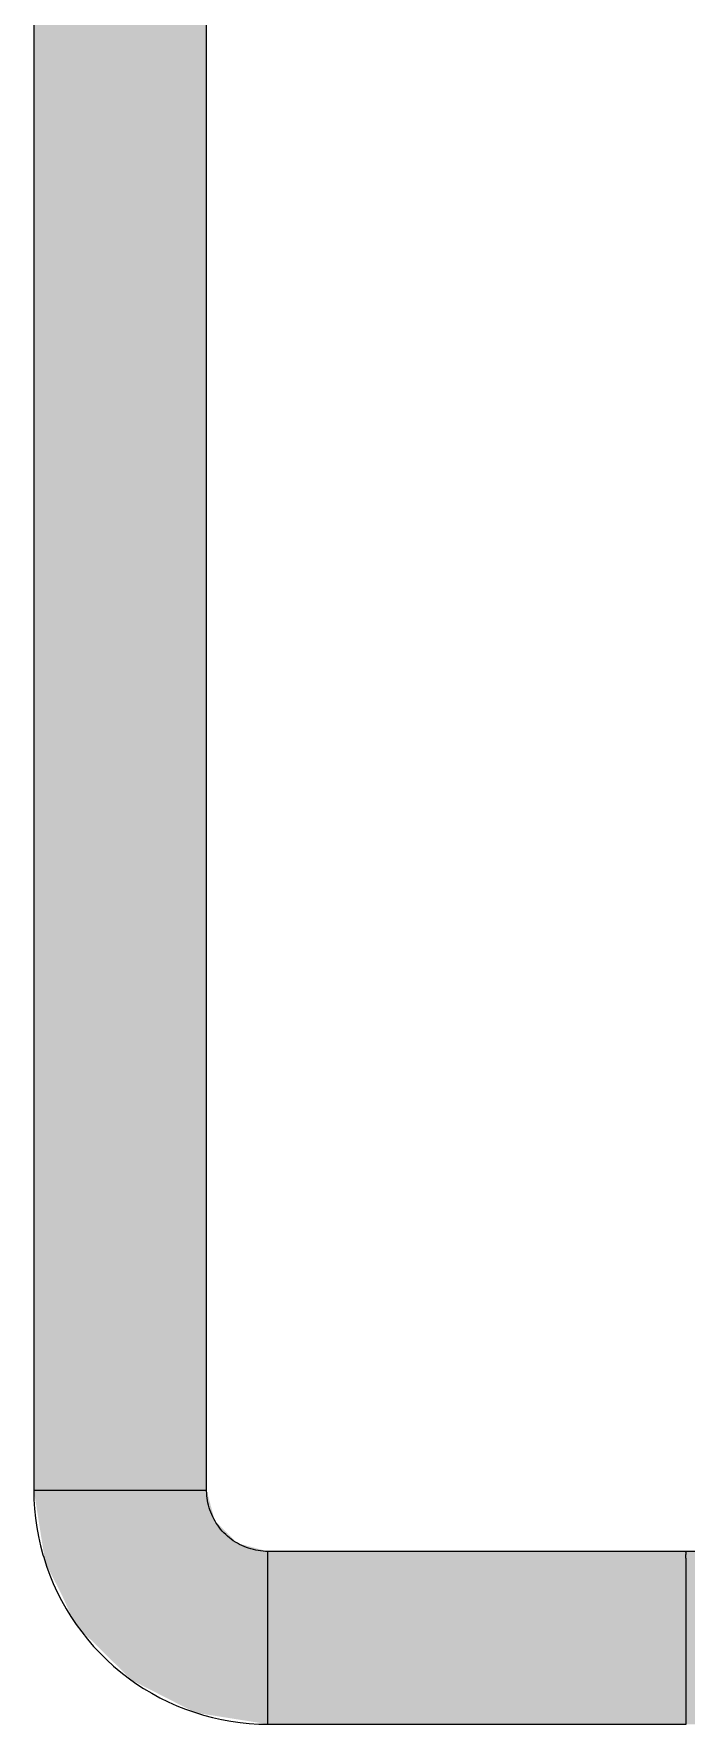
# Model space of a CAD drawing. Header units: inches. Extents: x -3385 to 41, y 7 to 1342.
# Drawn here: x -3037.75 to -3024.54, y 919.74 to 953.98 of the extents above; entities that cross this region are included whole.
import ezdxf

# ---------------------------------------------------------------- set-up
doc = ezdxf.new("R2010")
doc.units = ezdxf.units.IN
doc.header["$MEASUREMENT"] = 0
doc.layers.add('P-PIPE', color=3, linetype='Continuous', lineweight=9)

# ---------------------------------------------------------------- blocks, each defined once
blk = doc.blocks.new('Elbow - Welded - Generic - Standard-1264980-LOWER PARKING')
at = {"layer": 'P-PIPE'}
for points in [[(-3033.013, 919.742), (-3033.012, 922.73), (-3033.013, 923.242), (-3033.634, 923.409), (-3034.088, 923.863), (-3034.255, 924.485), (-3035.13, 924.481), (-3037.755, 924.484), (-3037.523, 923.019), (-3036.849, 921.697), (-3035.77, 920.633), (-3034.478, 919.974), (-3033.383, 919.801)], [(-3036.849, 921.697), (-3037.186, 922.358), (-3037.011, 921.974), (-3036.932, 921.838)]]:
    blk.add_hatch(color=256, dxfattribs=at).paths.add_polyline_path(points, flags=0)
at = {"layer": 'P-PIPE', "flags": 128}
for points in [[(-3037.755, 924.485), (-3037.751, 924.295), (-3037.74, 924.106), (-3037.721, 923.917), (-3037.694, 923.729), (-3037.66, 923.542), (-3037.619, 923.357), (-3037.57, 923.174), (-3037.555, 923.123)], [(-3034.203, 924.128), (-3034.216, 924.176), (-3034.227, 924.224), (-3034.237, 924.273), (-3034.244, 924.322), (-3034.25, 924.371), (-3034.253, 924.421), (-3034.255, 924.471), (-3034.255, 924.485)], [(-3033.013, 923.242), (-3033.062, 923.243), (-3033.112, 923.246), (-3033.161, 923.251), (-3033.211, 923.258), (-3033.259, 923.267), (-3033.308, 923.278), (-3033.356, 923.291), (-3033.403, 923.305), (-3033.45, 923.322), (-3033.496, 923.34), (-3033.542, 923.361), (-3033.586, 923.383), (-3033.63, 923.407), (-3033.672, 923.432), (-3033.714, 923.459), (-3033.754, 923.488), (-3033.794, 923.519), (-3033.832, 923.551), (-3033.868, 923.584), (-3033.904, 923.619), (-3033.938, 923.655), (-3033.97, 923.693), (-3034.001, 923.732), (-3034.03, 923.772), (-3034.058, 923.813), (-3034.084, 923.856), (-3034.108, 923.899), (-3034.131, 923.943), (-3034.151, 923.988), (-3034.17, 924.034), (-3034.187, 924.081), (-3034.203, 924.128)], [(-3037.555, 923.123), (-3037.497, 922.942), (-3037.432, 922.764), (-3037.36, 922.589), (-3037.28, 922.417), (-3037.194, 922.248), (-3037.101, 922.082), (-3037.002, 921.921), (-3036.896, 921.763), (-3036.784, 921.61), (-3036.666, 921.462), (-3036.543, 921.318), (-3036.413, 921.179), (-3036.278, 921.046), (-3036.138, 920.918), (-3035.993, 920.796), (-3035.843, 920.68), (-3035.689, 920.57), (-3035.53, 920.466), (-3035.367, 920.368), (-3035.201, 920.277), (-3035.031, 920.193), (-3034.858, 920.116), (-3034.681, 920.046), (-3034.503, 919.983), (-3034.321, 919.927), (-3034.138, 919.878), (-3033.953, 919.837), (-3033.766, 919.803), (-3033.578, 919.776), (-3033.39, 919.757), (-3033.2, 919.746), (-3033.013, 919.742)]]:
    blk.add_lwpolyline(points, dxfattribs=at)
at = {"layer": 'P-PIPE'}
for centre, major_axis, ratio, start_param, end_param in [((-3036.005, 924.485), (-1.75, 0), 0.002092, 0.000627, 0.261184), ((-3036.005, 924.485), (1.75, 0), 0.002092, 3.404019, 3.664998), ((-3036.005, 924.485), (1.75, 0), 0.002092, 3.665818, 3.926888), ((-3036.005, 924.485), (1.75, 0), 0.002092, 3.927618, 4.188731), ((-3036.005, 924.485), (1.75, 0), 0.002092, 4.189417, 4.450559), ((-3036.005, 924.485), (1.75, 0), 0.002092, 4.451217, 4.712382), ((-3036.005, 924.485), (1.75, 0), 0.002092, 4.713016, 4.974203), ((-3036.005, 924.485), (1.75, 0), 0.002092, 4.974815, 5.236025), ((-3036.005, 924.485), (1.75, 0), 0.002092, 5.236615, 5.497854), ((-3036.005, 924.485), (1.75, 0), 0.002092, 5.498414, 5.759697), ((-3036.005, 924.485), (1.75, 0), 0.002092, 5.760214, 6.021588), ((-3036.005, 924.485), (1.75, 0), 0.002092, 6.022013, 6.283185), ((-3033.013, 921.492), (0, 1.75), 0.000627, 6.151234, 6.281093), ((-3033.013, 921.492), (0, 1.75), 0.000627, 5.760227, 6.019294), ((-3033.013, 921.492), (0, 1.75), 0.000627, 5.498128, 5.757495), ((-3033.013, 921.492), (0, 1.75), 0.000627, 5.236184, 5.495695), ((-3033.013, 921.492), (0, 1.75), 0.000627, 4.974289, 5.233896), ((-3033.013, 921.492), (0, 1.75), 0.000627, 4.712412, 4.972096), ((-3033.013, 921.492), (0, 1.75), 0.000627, 4.450542, 4.710297), ((-3033.013, 921.492), (0, 1.75), 0.000627, 4.188665, 4.448498), ((-3033.013, 921.492), (0, 1.75), 0.000627, 3.92677, 4.186698), ((-3033.013, 921.492), (0, 1.75), 0.000627, 3.664824, 3.924899), ((-3033.013, 921.492), (0, 1.75), 0.000627, 3.141593, 3.4013), ((-3033.013, 921.492), (0, 1.75), 0.000627, 3.402721, 3.663099)]:
    blk.add_ellipse(centre, major_axis=major_axis, ratio=ratio, start_param=start_param, end_param=end_param, dxfattribs=at)

msp = doc.modelspace()

# ---------------------------------------------------------------- hatches: boundary and pattern name
at = {"layer": 'P-PIPE'}
h = msp.add_hatch(color=256, dxfattribs=at)
h.paths.add_polyline_path([(-3036.446, 976.353), (-3036.446, 976.353), (-3036.446, 975.088)], flags=0)
h.paths.add_polyline_path([(-3036.005, 924.481), (-3036.005, 976.353), (-3037.755, 976.357), (-3037.755, 924.485), (-3036.88, 924.481), (-3036.458, 924.481)], flags=0)
for points in [[(-3036.005, 924.481), (-3034.255, 924.485), (-3034.255, 976.357), (-3035.361, 976.354), (-3036.005, 976.353), (-3036.005, 926.978)], [(-3030.993, 921.492), (-3024.542, 921.492), (-3024.545, 923.242), (-3033.013, 923.242), (-3033.012, 921.492)], [(-3024.54, 919.742), (-3017.771, 919.752), (-3017.768, 920.833), (-3017.771, 922.735), (-3019.407, 922.732), (-3019.465, 922.378), (-3019.589, 922.048), (-3019.786, 921.688), (-3020.088, 921.269), (-3020.289, 921.028), (-3020.7, 920.621), (-3020.859, 920.48), (-3021.153, 920.255), (-3021.447, 920.479), (-3021.738, 920.737), (-3022.029, 921.037), (-3022.284, 921.342), (-3022.523, 921.684), (-3022.721, 922.043), (-3022.857, 922.401), (-3022.907, 922.727), (-3024.542, 922.725), (-3024.539, 919.8)], [(-3024.541, 919.81), (-3024.541, 919.81), (-3024.541, 919.973)]]:
    msp.add_hatch(color=256, dxfattribs=at).paths.add_polyline_path(points, flags=0)
h = msp.add_hatch(color=256, dxfattribs=at)
h.paths.add_polyline_path([(-3022.907, 923.07), (-3022.907, 923.241), (-3024.545, 923.242), (-3024.542, 923.093)], flags=0)
h.paths.add_polyline_path([(-3024.542, 922.725), (-3022.907, 922.73), (-3022.907, 923.07), (-3024.542, 923.093), (-3024.542, 922.725)], flags=0)
h.paths.add_polyline_path([(-3019.407, 922.732), (-3017.771, 922.735), (-3017.774, 923.252), (-3019.407, 923.235), (-3019.407, 922.982)], flags=0)
h = msp.add_hatch(color=256, dxfattribs=at)
h.paths.add_polyline_path([(-3024.543, 919.742), (-3024.542, 919.802), (-3033.012, 919.801), (-3033.01, 919.742), (-3032.772, 919.742)], flags=0)
h.paths.add_polyline_path([(-3033.012, 919.802), (-3024.542, 919.802), (-3024.542, 921.492), (-3033.012, 921.492), (-3033.012, 919.977)], flags=0)

# ---------------------------------------------------------------- linework, layer by layer
for p, q in [((-3037.755, 976.357), (-3037.755, 924.485)), ((-3034.255, 924.485), (-3034.255, 976.357)), ((-3024.543, 923.242), (-3033.013, 923.242)), ((-3022.907, 923.245), (-3024.545, 923.242)), ((-3033.013, 919.742), (-3024.543, 919.742))]:
    msp.add_line(p, q, dxfattribs=at)
for centre, major_axis, ratio, start_param, end_param in [((-3036.005, 924.485), (1.75, 0), 0.002092, 3.141593, 3.403392), ((-3036.005, 924.485), (1.75, 0), 0.002092, 3.403818, 3.665191), ((-3036.005, 924.485), (1.75, 0), 0.002092, 3.665708, 3.926991), ((-3036.005, 924.485), (1.75, 0), 0.002092, 3.927551, 4.18879), ((-3036.005, 924.485), (1.75, 0), 0.002092, 4.18938, 4.45059), ((-3036.005, 924.485), (1.75, 0), 0.002092, 4.451202, 4.712389), ((-3036.005, 924.485), (1.75, 0), 0.002092, 4.713023, 4.974188), ((-3036.005, 924.485), (1.75, 0), 0.002092, 4.974846, 5.235988), ((-3036.005, 924.485), (1.75, 0), 0.002092, 5.236674, 5.497787), ((-3036.005, 924.485), (1.75, 0), 0.002092, 5.498517, 5.759587), ((-3036.005, 924.485), (1.75, 0), 0.002092, 5.760408, 6.021386), ((-3036.005, 924.485), (1.75, 0), 0.002092, 6.022631, 6.283185), ((-3033.013, 921.492), (0, 1.75), 0.000627, 6.021386, 6.151246), ((-3033.013, 921.492), (0, 1.75), 0.000627, 5.759587, 6.019961), ((-3024.543, 921.492), (-0.003, 1.75), 0.001473, 6.150406, 6.279018), ((-3024.543, 921.492), (-0.003, 1.75), 0.001473, 5.888518, 6.017218), ((-3024.543, 921.492), (0, 1.75), 0.000627, 6.021386, 6.147665), ((-3024.543, 921.492), (0, 1.75), 0.000627, 5.759587, 5.886844), ((-3033.013, 921.492), (0, 1.75), 0.000627, 5.497787, 5.75786), ((-3024.543, 921.492), (-0.003, 1.75), 0.001473, 5.498457, 5.755419), ((-3024.543, 921.492), (0, 1.75), 0.000627, 5.497787, 5.756141), ((-3033.013, 921.492), (0, 1.75), 0.000627, 5.235988, 5.495915), ((-3024.543, 921.492), (-0.003, 1.75), 0.001473, 5.236372, 5.493619), ((-3033.013, 921.492), (0, 1.75), 0.000627, 4.974188, 5.23402), ((-3024.543, 921.492), (-0.003, 1.75), 0.001473, 4.974383, 5.23182), ((-3024.543, 921.492), (0, 1.75), 0.000627, 4.974188, 5.232067), ((-3033.013, 921.492), (0, 1.75), 0.000627, 4.712389, 4.972144), ((-3024.543, 921.492), (0, 1.75), 0.000627, 4.712389, 4.970116), ((-3033.013, 921.492), (0, 1.75), 0.000627, 4.45059, 4.710273), ((-3024.543, 921.492), (0, 1.75), 0.000627, 3.141593, 4.708175), ((-3033.013, 921.492), (0, 1.75), 0.000627, 4.18879, 4.448397), ((-3033.013, 921.492), (0, 1.75), 0.000627, 3.926991, 4.186501), ((-3033.013, 921.492), (0, 1.75), 0.000627, 3.665191, 3.924556), ((-3033.013, 921.492), (0, 1.75), 0.000627, 3.141593, 3.271452), ((-3033.013, 921.492), (0, 1.75), 0.000627, 3.403392, 3.662455)]:
    msp.add_ellipse(centre, major_axis=major_axis, ratio=ratio, start_param=start_param, end_param=end_param, dxfattribs=at)

# ---------------------------------------------------------------- block references
msp.add_blockref('Elbow - Welded - Generic - Standard-1264980-LOWER PARKING', (0, 0), dxfattribs=at)

doc.saveas('drawing.dxf')
